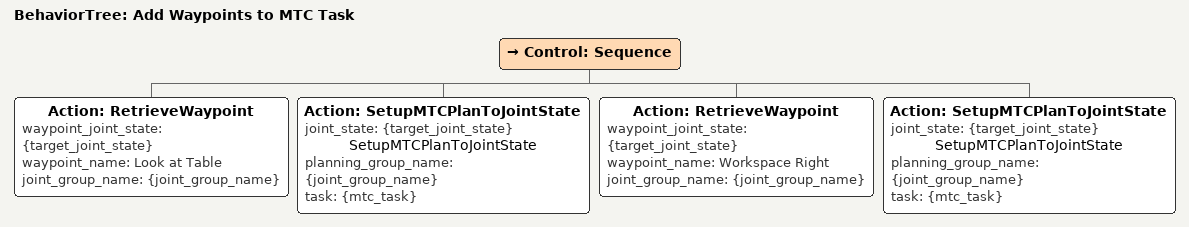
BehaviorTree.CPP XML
<?xml version='1.0' encoding='utf-8'?>
<root BTCPP_format="4" main_tree_to_execute="Add Waypoints to MTC Task">
  <BehaviorTree ID="Add Waypoints to MTC Task" _description="Retrieves waypoints and adds them to an MTC task for motion planning." joint_group_name="manipulator" mtc_task="{mtc_task}">
    <Control ID="Sequence">
      <Action ID="RetrieveWaypoint" waypoint_joint_state="{target_joint_state}" waypoint_name="Look at Table" joint_group_name="{joint_group_name}"/>
      <Action ID="SetupMTCPlanToJointState" joint_state="{target_joint_state}" name="SetupMTCPlanToJointState" planning_group_name="{joint_group_name}" task="{mtc_task}"/>
      <Action ID="RetrieveWaypoint" waypoint_joint_state="{target_joint_state}" waypoint_name="Workspace Right" joint_group_name="{joint_group_name}"/>
      <Action ID="SetupMTCPlanToJointState" joint_state="{target_joint_state}" name="SetupMTCPlanToJointState" planning_group_name="{joint_group_name}" task="{mtc_task}"/>
    </Control>
  </BehaviorTree>
</root>
